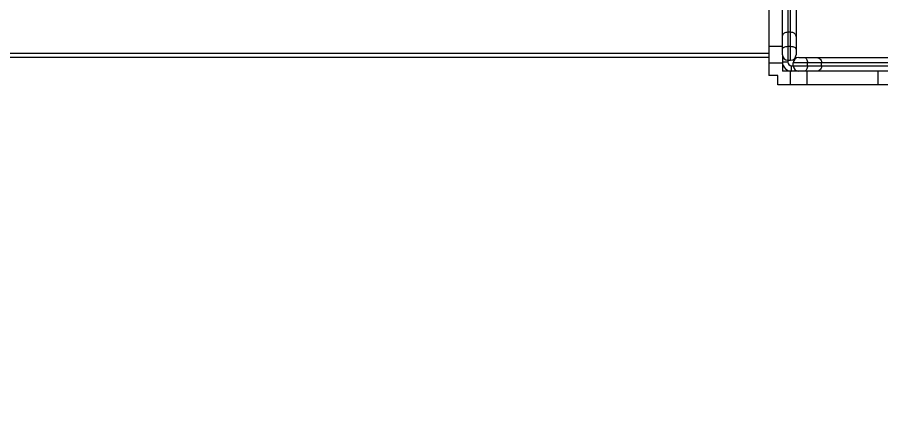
# Model space of a CAD drawing. Header units: millimetres. Extents: x -6334 to 5744, y -4425 to 2649.
# Drawn here: x -758 to 197, y -155 to 294 of the extents above; entities that cross this region are included whole.
import ezdxf

# ---------------------------------------------------------------- set-up
doc = ezdxf.new("R2010")
doc.units = ezdxf.units.MM
for name, color, linetype in [('DIKOM_ОБЪЕКТ', 7, 'Continuous'), ('DIKOM_РАЗМЕР_ЗОНА', 7, 'Continuous'), ('DIKOM_РАЗМЕР_ОБЪЕКТА', 7, 'Continuous')]:
    doc.layers.add(name, color=color, linetype=linetype)
doc.styles.add('style1', font='arial.ttf', dxfattribs={"width": 0.8})
doc.dimstyles.new('1-50', dxfattribs={"dimtxt": 300, "dimasz": 200, "dimexe": 100, "dimexo": 0, "dimgap": 100, "dimtad": 0, "dimdec": 0, "dimtxsty": 'style1', "dimcen": 0, "dimclrd": 7, "dimclre": 7, "dimadec": 1, "dimazin": 2, "dimtfac": 1, "dimtdec": 0, "dimtmove": 0, "dimatfit": 3, "dimfxl": 0, "dimlwd": 25, "dimlwe": 18, "dimarcsym": 0})

# ---------------------------------------------------------------- blocks, each defined once
blk = doc.blocks.new('*D11')
at = {"layer": 'Defpoints', "color": 0, "transparency": 16777216}
for p in [(-4833.81, 531.61), (3566.19, 531.61), (3566.19, -3297.5)]:
    blk.add_point(p, dxfattribs=at)
at = {"layer": 'DIKOM_РАЗМЕР_ОБЪЕКТА', "color": 7, "lineweight": 18, "transparency": 16777216}
for p, q in [((-4833.81, 531.61), (-4833.81, -3397.5)), ((3566.19, 531.61), (3566.19, -3397.5))]:
    blk.add_line(p, q, dxfattribs=at)
at = {"layer": 'DIKOM_РАЗМЕР_ОБЪЕКТА', "color": 7, "lineweight": 25, "transparency": 16777216}
for p, q in [((-4633.81, -3297.5), (49.07, -3297.5)), ((3366.19, -3297.5), (965.3, -3297.5))]:
    blk.add_line(p, q, dxfattribs=at)
at = {"layer": 'DIKOM_РАЗМЕР_ОБЪЕКТА', "color": 7, "transparency": 16777216}
for points in [[(-4633.81, -3264.17), (-4633.81, -3330.84), (-4833.81, -3297.5)], [(3366.19, -3264.17), (3366.19, -3330.84), (3566.19, -3297.5)]]:
    blk.add_solid(points, dxfattribs=at)
at = {"layer": 'DIKOM_РАЗМЕР_ОБЪЕКТА', "color": 0, "transparency": 16777216, "insert": (507.19, -3297.5), "char_height": 300, "attachment_point": 5, "style": 'style1'}
blk.add_mtext('8400', dxfattribs=at)
blk = doc.blocks.new('*D12')
at = {"layer": 'Defpoints', "color": 0, "transparency": 16777216}
for p in [(-6333.81, 699.5), (5066.19, 699.5), (-6333.81, -4228.5)]:
    blk.add_point(p, dxfattribs=at)
at = {"layer": 'DIKOM_РАЗМЕР_ЗОНА', "color": 7, "lineweight": 18, "transparency": 16777216}
for p, q in [((-6333.81, 699.5), (-6333.81, -4328.5)), ((5066.19, 699.5), (5066.19, -4328.5))]:
    blk.add_line(p, q, dxfattribs=at)
at = {"layer": 'DIKOM_РАЗМЕР_ЗОНА', "color": 7, "lineweight": 25, "transparency": 16777216}
for p, q in [((-6133.81, -4228.5), (-32.7, -4228.5)), ((4866.19, -4228.5), (1047.08, -4228.5))]:
    blk.add_line(p, q, dxfattribs=at)
at = {"layer": 'DIKOM_РАЗМЕР_ЗОНА', "color": 7, "transparency": 16777216}
for points in [[(-6133.81, -4195.17), (-6133.81, -4261.84), (-6333.81, -4228.5)], [(4866.19, -4195.17), (4866.19, -4261.84), (5066.19, -4228.5)]]:
    blk.add_solid(points, dxfattribs=at)
at = {"layer": 'DIKOM_РАЗМЕР_ЗОНА', "color": 0, "transparency": 16777216, "insert": (507.19, -4228.5), "char_height": 300, "attachment_point": 5, "style": 'style1'}
blk.add_mtext('11400', dxfattribs=at)

msp = doc.modelspace()

# ---------------------------------------------------------------- linework, layer by layer
at = {"layer": 'DIKOM_ОБЪЕКТ', "color": 7, "linetype": 'Continuous', "lineweight": 15}
for p, q in [((94.14, 365.33), (94.14, 277.81)), ((97.14, 277.81), (97.14, 365.33)), ((88.14, 272.47), (88.14, 359.94)), ((103.14, 359.94), (103.14, 272.47)), ((73.14, 340.29), (73.14, 261.75)), ((94.14, 277.81), (94.14, 261.9)), ((94.14, 277.81), (97.14, 277.81)), ((97.14, 261.9), (97.14, 277.81)), ((88.14, 258.66), (88.14, 272.47)), ((103.14, 272.47), (103.14, 258.66)), ((88.14, 261.75), (73.14, 261.75)), ((73.14, 261.75), (73.14, 243.43)), ((88.14, 252.5), (88.14, 258.66)), ((94.14, 261.9), (94.14, 246.5)), ((94.14, 261.9), (97.14, 261.9)), ((97.14, 246.5), (97.14, 261.9)), ((103.14, 258.66), (103.14, 252.5)), ((-1366.86, 254.5), (73.14, 254.5)), ((73.14, 249.5), (-1321.86, 249.5)), ((88.14, 252.5), (88.14, 243.43)), ((106.14, 249.5), (112.37, 249.5)), ((112.37, 249.5), (126, 249.5)), ((126, 249.5), (204.65, 249.5)), ((88.14, 243.43), (73.14, 243.43)), ((73.14, 243.43), (73.14, 229.5)), ((94.14, 244.5), (88.14, 244.5)), ((88.14, 243.43), (88.14, 234.5)), ((94.14, 246.5), (97.14, 246.5)), ((94.14, 246.5), (94.14, 244.5)), ((98.14, 234.5), (98.14, 240.5)), ((98.14, 240.5), (100.14, 240.5)), ((100.14, 240.5), (100.14, 243.5)), ((115.72, 243.5), (100.14, 243.5)), ((100.14, 240.5), (115.72, 240.5)), ((115.72, 240.5), (115.72, 243.5)), ((131.44, 243.5), (115.72, 243.5)), ((115.72, 240.5), (131.44, 240.5)), ((131.44, 240.5), (131.44, 243.5)), ((210.15, 243.5), (131.44, 243.5)), ((131.44, 240.5), (210.15, 240.5)), ((83.14, 229.5), (73.14, 229.5)), ((83.14, 219.5), (83.14, 229.5)), ((97.06, 234.5), (88.14, 234.5)), ((97.06, 219.5), (97.06, 234.5)), ((106.14, 234.5), (97.06, 234.5)), ((112.37, 234.5), (106.14, 234.5)), ((126, 234.5), (112.37, 234.5)), ((115.38, 219.5), (115.38, 234.5)), ((204.65, 234.5), (126, 234.5)), ((193.92, 219.5), (193.92, 234.5)), ((97.06, 219.5), (83.14, 219.5)), ((115.38, 219.5), (97.06, 219.5)), ((193.92, 219.5), (115.38, 219.5)), ((208.01, 219.5), (193.92, 219.5))]:
    msp.add_line(p, q, dxfattribs=at)
at = {"layer": 'DIKOM_ОБЪЕКТ', "color": 7, "linetype": 'Continuous', "lineweight": 15, "flags": 128}
for points in [[(88.14, 258.66), (88.25, 259.29), (88.59, 259.9), (89.15, 260.46), (89.89, 260.95), (90.8, 261.36), (91.84, 261.66), (92.96, 261.84), (94.14, 261.9)], [(97.14, 261.9), (98.31, 261.84), (99.43, 261.66), (100.47, 261.36), (101.38, 260.95), (102.12, 260.46), (102.68, 259.9), (103.02, 259.29), (103.14, 258.66)], [(112.37, 249.5), (113.02, 249.38), (113.65, 249.04), (114.23, 248.49), (114.74, 247.74), (115.15, 246.83), (115.46, 245.8), (115.65, 244.67), (115.72, 243.5)], [(115.72, 240.5), (115.65, 239.33), (115.46, 238.2), (115.15, 237.17), (114.74, 236.26), (114.23, 235.51), (113.65, 234.96), (113.02, 234.62), (112.37, 234.5)]]:
    msp.add_lwpolyline(points, dxfattribs=at)
at = {"layer": 'DIKOM_ОБЪЕКТ', "color": 7, "linetype": 'Continuous', "lineweight": 15}
for centre, radius, start, end in [((94.14, 252.5), 6, 180, 270), ((97.14, 252.5), 6, 270, 0), ((106.14, 243.5), 6, 90, 180), ((98.14, 244.5), 10, 180, 270), ((98.14, 244.5), 4, 180, 270), ((106.14, 240.5), 6, 180, 270)]:
    msp.add_arc(centre, radius, start, end, dxfattribs=at)
for points, knots in [([(88.14, 272.47), (88.14, 272.49), (88.14, 272.88), (88.27, 273.87), (88.95, 275.35), (90.32, 276.71), (92.11, 277.63), (93.46, 277.75), (94.14, 277.81)], [0, 0, 0, 0, 0.008089, 0.1414718, 0.3560847, 0.5707704, 0.7853747, 1, 1, 1, 1]), ([(97.14, 277.81), (97.81, 277.75), (99.16, 277.63), (100.95, 276.71), (102.32, 275.35), (103, 273.87), (103.13, 272.88), (103.13, 272.49), (103.14, 272.47)], [0, 0, 0, 0, 0.2146253, 0.4292296, 0.6439153, 0.8585282, 0.991911, 1, 1, 1, 1]), ([(126, 249.5), (126.02, 249.5), (126.43, 249.49), (127.43, 249.37), (128.95, 248.68), (130.33, 247.32), (131.26, 245.52), (131.38, 244.17), (131.44, 243.5)], [0, 0, 0, 0, 0.006899, 0.141494, 0.356208, 0.570851, 0.785413, 1, 1, 1, 1]), ([(131.44, 240.5), (131.38, 239.83), (131.26, 238.48), (130.33, 236.68), (128.95, 235.32), (127.43, 234.63), (126.43, 234.5), (126.02, 234.5), (126, 234.5)], [0, 0, 0, 0, 0.2146, 0.429173, 0.643761, 0.858487, 0.993101, 1, 1, 1, 1])]:
    msp.add_open_spline(points, degree=3, knots=knots, dxfattribs=at)

# ---------------------------------------------------------------- dimensions: what is measured, and where the dimension line sits
at = {"layer": 'DIKOM_РАЗМЕР_ЗОНА'}
dim = msp.add_linear_dim(base=(-6333.81, -4228.5), p1=(5066.19, 699.5), p2=(-6333.81, 699.5), dimstyle='1-50', dxfattribs=at)
dim.commit()
dim.dimension.update_dxf_attribs({"geometry": '*D12', "text_midpoint": (507.19, -4228.5), "dimtype": 160})
at = {"layer": 'DIKOM_РАЗМЕР_ОБЪЕКТА'}
dim = msp.add_linear_dim(base=(3566.19, -3297.5), p1=(-4833.81, 531.61), p2=(3566.19, 531.61), dimstyle='1-50', dxfattribs=at)
dim.commit()
dim.dimension.update_dxf_attribs({"geometry": '*D11', "text_midpoint": (507.19, -3297.5), "dimtype": 160})

doc.saveas('drawing.dxf')
